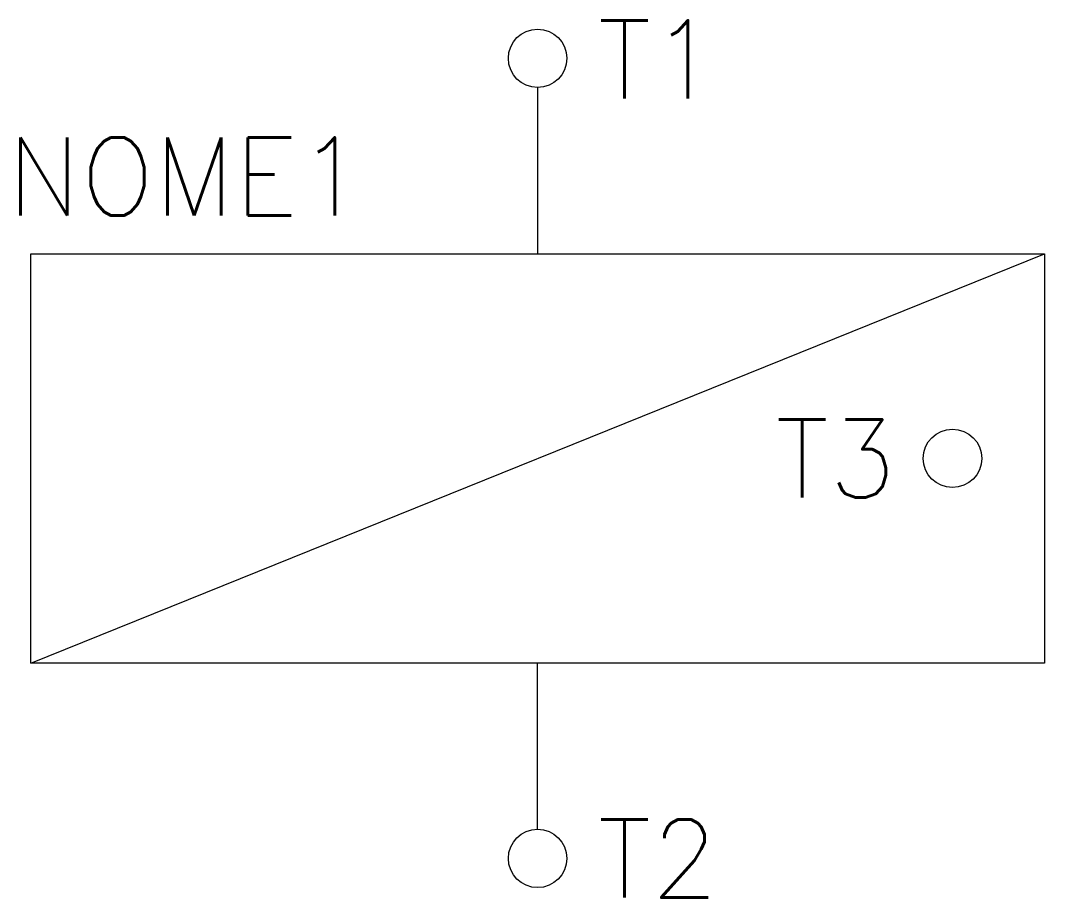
# Model space of a CAD drawing. Extents: x 321.5 to 347.7, y 167.3 to 189.8.
import ezdxf
from ezdxf.enums import TextEntityAlignment as Align

# ---------------------------------------------------------------- set-up
doc = ezdxf.new("R2010")
doc.units = 0
doc.header["$MEASUREMENT"] = 0
doc.layers.get('0').update_dxf_attribs({"linetype": 'CONTINUOUS'})
doc.styles.add('ROMANS', font='romans')

msp = doc.modelspace()

# ---------------------------------------------------------------- linework, layer by layer
for p, q in [((334.747, 188.067), (334.747, 183.807)), ((334.747, 169.049), (334.747, 173.309))]:
    msp.add_line(p, q)
at = {"color": 0}
msp.add_line((321.747, 173.309), (347.747, 183.807), dxfattribs=at)
msp.add_lwpolyline([(321.747, 183.807), (347.747, 183.807), (347.747, 173.309), (321.747, 173.309)], close=True, dxfattribs=at)
at = {"color": 0, "linetype": 'Continuous'}
for centre in [(334.747, 188.817), (334.747, 168.299)]:
    msp.add_circle(centre, 0.75, dxfattribs=at)
at = {"linetype": 'Continuous'}
msp.add_circle((345.385, 178.558), 0.75, dxfattribs=at)

# ---------------------------------------------------------------- texts
at = {"lineweight": -3, "style": 'ROMANS'}
for tag, text, p in [('T1', '', (336.288, 188.788)), ('T3', 'T3', (340.845, 178.554)), ('T2', '', (336.288, 168.295))]:
    msp.add_attdef(tag, text=text, height=2, dxfattribs=at).set_placement(p, align=Align.MIDDLE_LEFT)
at = {"lineweight": -3, "style": 'ROMANS', "flags": 1}
msp.add_attdef('NOME1', text='', height=2, dxfattribs=at).set_placement((321.142, 185.788), align=Align.MIDDLE_LEFT)

doc.saveas('drawing.dxf')
